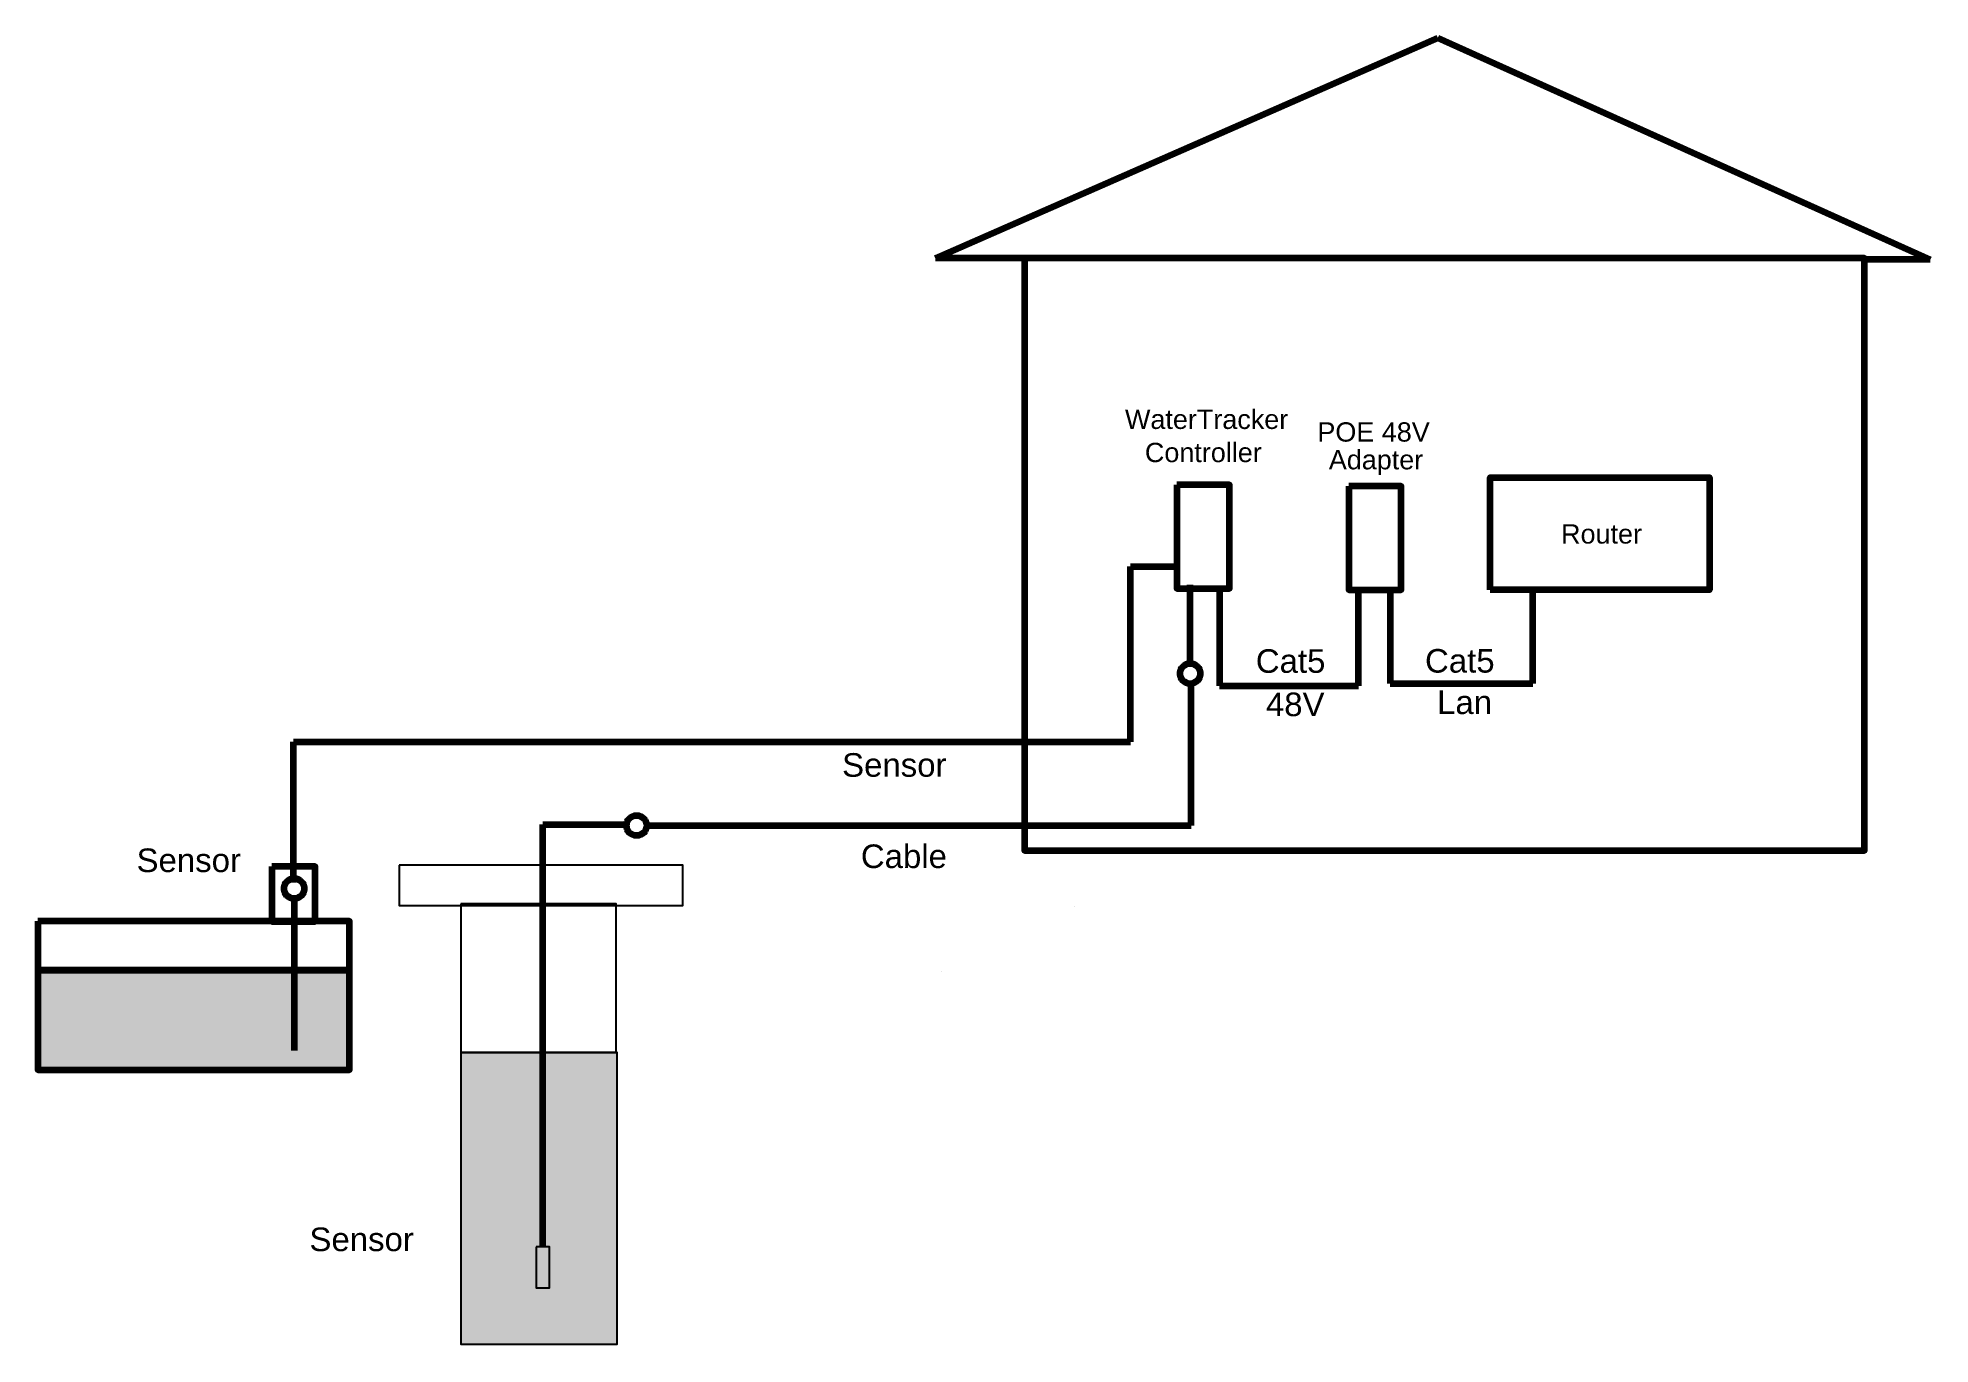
# Model space of a CAD drawing. Header units: millimetres. Extents: x -160 to 452, y -34 to 389.
import ezdxf

# ---------------------------------------------------------------- set-up
doc = ezdxf.new("R2010")
doc.units = ezdxf.units.MM
doc.styles.get("Standard").update_dxf_attribs({"font": 'arial.ttf'})

msp = doc.modelspace()

# ---------------------------------------------------------------- hatches: boundary and pattern name
at = {"lineweight": 200}
h = msp.add_hatch(color=256, dxfattribs=at)
h.set_gradient(color1=(61, 70, 194), one_color=1, name='INVCURVED')
h.paths.add_polyline_path([(-159.99, 87.31), (-159.99, 55.08), (-59.2, 55.08), (-59.2, 87.31)])
h = msp.add_hatch(color=256)
h.set_gradient(color1=(29, 124, 226), one_color=1, name='INVCURVED')
h.paths.add_polyline_path([(-23.12, 60.6), (-23.12, -33.75), (27.42, -33.75), (27.42, 60.6)])
h = msp.add_hatch(color=256)
h.set_gradient(color1=(5, 23, 41), one_color=1)
h.paths.add_polyline_path([(1.26, -2.3), (1.26, -15.54), (5.57, -15.54), (5.57, -2.3)])

# ---------------------------------------------------------------- linework, layer by layer
for p, q in [((130.44, 317.65), (292.88, 389.01)), ((292.88, 389.01), (452.16, 317.25)), ((159.22, 317.65), (130.44, 317.65)), ((452.16, 317.25), (430.87, 317.25)), ((193.47, 161.22), (193.47, 217.88)), ((193.47, 217.88), (208.5, 217.88)), ((212.78, 186.56), (212.78, 211.98)), ((222.3, 210.8), (222.3, 179.26)), ((267.25, 179.26), (267.25, 210.4)), ((277.5, 209.22), (277.5, 180.05)), ((323.63, 180.05), (323.63, 210.4)), ((213.15, 134.1), (213.15, 179.79)), ((222.3, 179.26), (267.25, 179.26)), ((277.5, 180.05), (323.63, 180.05)), ((-77.29, 115.64), (-77.29, 161.22)), ((-77.29, 161.22), (-77.29, 161.22)), ((-77.29, 161.22), (-77.29, 161.22)), ((-77.29, 161.22), (-77.29, 161.22)), ((-77.29, 161.22), (193.47, 161.22)), ((3.42, -2.3), (3.42, 134.43)), ((3.42, 134.43), (29.74, 134.43)), ((36.99, 134.1), (213.15, 134.1)), ((-77.08, 110.43), (-77.08, 61.27))]:
    msp.add_line(p, q, dxfattribs=at)
for p, q in [((175.4, 107.94), (175.4, 107.94)), ((132.37, 86.76), (132.37, 86.76))]:
    msp.add_line(p, q)
for points in [[(159.22, 317.65), (159.22, 126.03), (430.87, 126.03), (430.87, 317.65)], [(309.83, 210.4), (309.83, 246.68), (380.8, 246.68), (380.8, 210.4)], [(208.5, 244.31), (208.5, 210.8), (225.46, 210.8), (225.46, 244.31)], [(264.09, 243.92), (264.09, 210.4), (281.05, 210.4), (281.05, 243.92)], [(-84.33, 120.84), (-84.33, 103.05), (-70.24, 103.05), (-70.24, 120.84)], [(-159.99, 103.14), (-159.99, 87.31), (-59.16, 87.31), (-59.16, 103.14)], [(-159.99, 87.31), (-159.99, 55.08), (-59.2, 55.08), (-59.2, 87.31)]]:
    msp.add_lwpolyline(points, close=True, dxfattribs=at)
for points in [[(-43.16, 121.22), (-43.16, 108.25), (48.68, 108.25), (48.68, 121.22)], [(-23.12, 108.79), (-23.12, 60.6), (27.12, 60.6), (27.12, 108.79)], [(-23.12, 60.6), (-23.12, -33.75), (27.42, -33.75), (27.42, 60.6)], [(1.26, -2.3), (1.26, -15.54), (5.57, -15.54), (5.57, -2.3)]]:
    msp.add_lwpolyline(points, close=True)
for centre in [(212.78, 183.28), (33.71, 134.1), (-77.08, 113.71)]:
    msp.add_circle(centre, 3.28, dxfattribs=at)

# ---------------------------------------------------------------- texts
for s, height, p in [('WaterTracker', 6.2433, (191.69, 262.43)), ('POE 48V', 6.243, (253.93, 258.34)), ('Controller', 6.243, (198.13, 251.7)), ('Adapter', 6.243, (257.63, 249.36)), ('Router', 6.243, (332.76, 225.34)), ('Cat5', 7.631, (234.01, 183.51)), ('Cat5', 7.631, (288.75, 183.58)), ('Lan', 7.631, (292.66, 170.17)), ('48V', 7.631, (237.28, 169.49)), ('Sensor', 7.631, (100.18, 149.88)), ('Sensor', 7.631, (-128.06, 119.03)), ('Cable', 7.631, (106.25, 120.33)), ('Sensor', 7.631, (-72.13, -3.64))]:
    msp.add_text(s, height=height, dxfattribs=at).set_placement(p)

doc.saveas('drawing.dxf')
